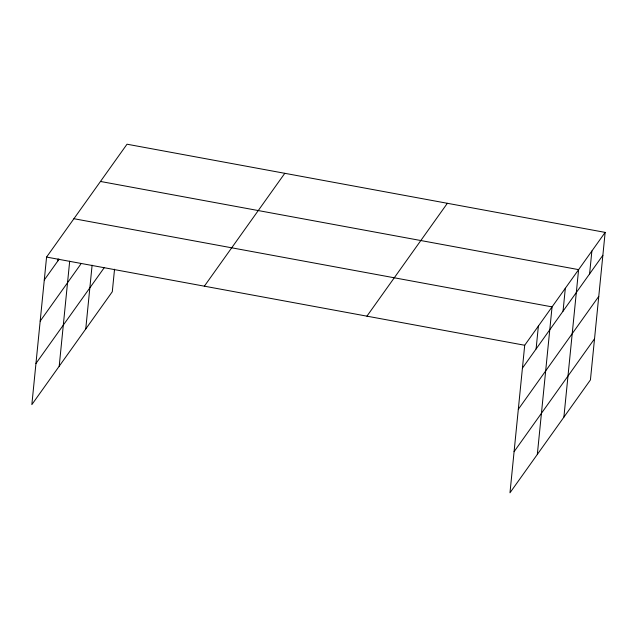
<?xml version="1.0" encoding="UTF-8"?>
<svg xmlns="http://www.w3.org/2000/svg" width="637" height="637" viewBox="0 0 637 637"><rect width="100%" height="100%" fill="white"/><g stroke="black" fill="none" stroke-linecap="round" stroke-linejoin="round"><path stroke-width="0.96" d="M605.15 232.394L524.705 345.262L509.982 492.791L590.427 379.923L605.15 232.394L127.018 144.209L46.573 257.077L31.85 404.606L112.295 291.738L114.541 269.212M57.967 260.788L58.158 258.877M59.201 366.235L69.688 261.186M85.748 328.987L92.11 265.191M536.099 348.972L538.384 326.072M537.333 454.412L552.056 306.883L73.924 218.706M563.044 311.159L565.33 288.258M563.88 417.163L578.603 269.634L100.471 181.457M589.591 273.91L591.877 251.01M44.287 279.977L59.106 259.187M40.187 321.104L80.811 264.108M35.959 363.48L104.277 267.612M204.358 286.18L284.803 173.312M366.928 316.159L447.365 203.291M522.42 368.154L602.865 255.286M518.319 409.288L598.756 296.412M514.091 451.665L594.528 338.788M46.573 257.077L524.705 345.262"/></g></svg>
